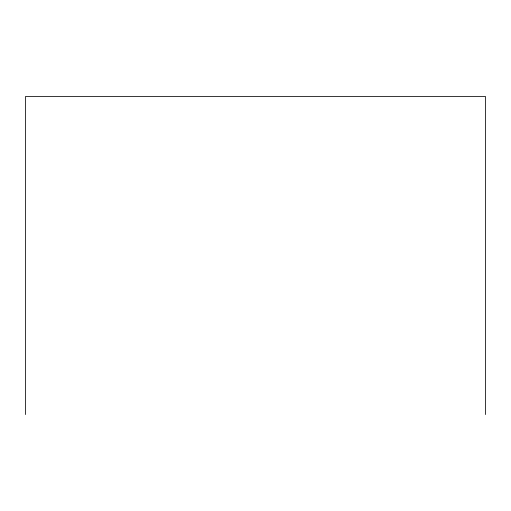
<?xml version="1.0" encoding="UTF-8"?>
<svg xmlns="http://www.w3.org/2000/svg" width="511" height="511" viewBox="0 0 511 511"><rect width="100%" height="100%" fill="white"/><g stroke="black" fill="none" stroke-linecap="round" stroke-linejoin="round"><path stroke-width="0.77" d="M485.45 414.542L485.45 96.458L25.55 96.458L25.55 414.542"/></g></svg>
